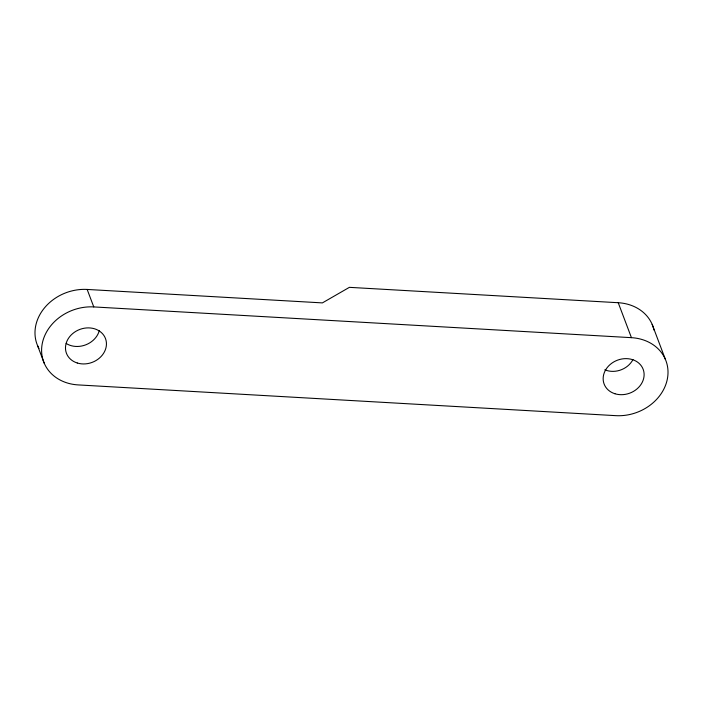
<?xml version="1.0" encoding="UTF-8"?>
<svg xmlns="http://www.w3.org/2000/svg" width="703" height="703" viewBox="0 0 703 703"><rect width="100%" height="100%" fill="white"/><g stroke="black" fill="none" stroke-linecap="round" stroke-linejoin="round"><path stroke-width="1.05" d="M654.01 330.076A45.203 38.12 -20.7 0 0 618.227 302.721L349.391 287.342L322.396 302.896L87.163 289.443A45.203 38.12 -20.7 0 0 44.342 308.063A45.203 38.12 -20.7 0 0 38.937 348.46M93.771 306.921L631.435 337.668A45.203 38.12 -20.7 0 1 667.323 379.163A45.203 38.12 -20.7 0 1 615.837 415.658L78.165 384.91A45.203 38.12 -20.7 0 1 42.285 343.416A45.203 38.12 -20.7 0 1 93.771 306.921L87.163 289.443M652.164 324.382L665.363 359.33M618.227 302.721L631.435 337.668M37.637 345.771L44.236 363.249M632.972 359.523A20.167 17.004 -20.7 0 1 604.817 369.787M99.316 330.524A20.862 17.593 -20.7 0 1 66.17 343.451M614.94 393.75A20.862 17.593 -20.7 0 0 644.045 373.117A20.862 17.593 -20.7 0 0 611.926 363.117A20.862 17.593 -20.7 0 0 614.94 393.75M77.277 363.003A20.862 17.593 -20.7 0 0 106.373 342.37A20.862 17.593 -20.7 0 0 74.254 332.37A20.862 17.593 -20.7 0 0 77.277 363.003"/></g></svg>
